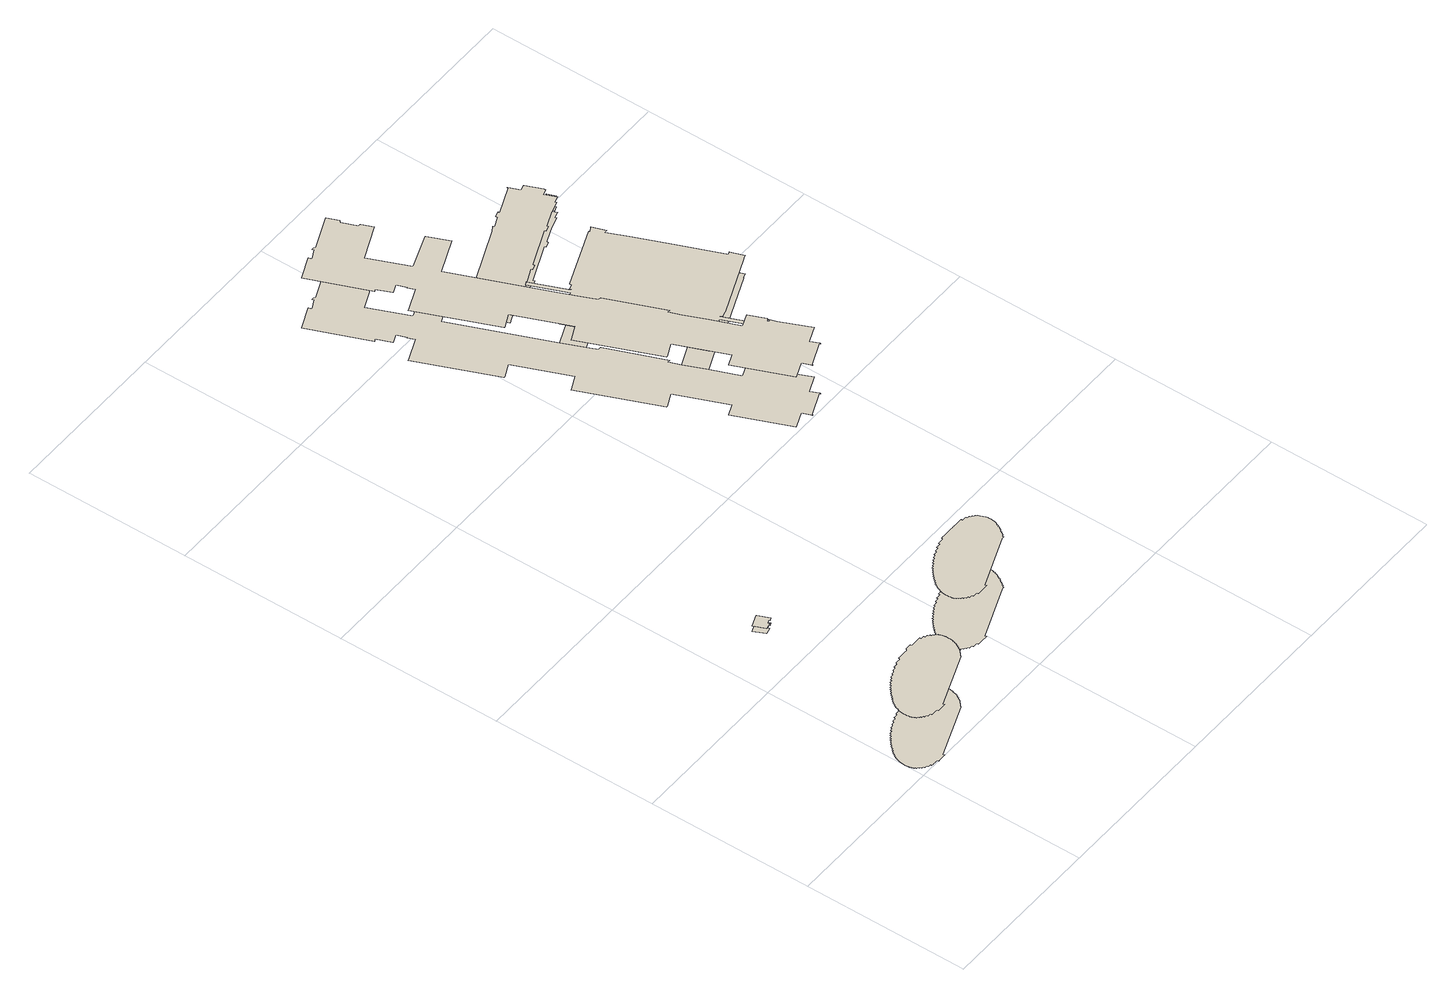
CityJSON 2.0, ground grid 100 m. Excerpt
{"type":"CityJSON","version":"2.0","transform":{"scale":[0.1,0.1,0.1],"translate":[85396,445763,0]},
"CityObjects":{
"building1":{"type":"Building","attributes":{"yearOfConstruction":"1997-01-01Z","measuredHeight":37.17,"storeysAboveGround":12},"geometry":[{"type":"MultiSurface","lod":"1.2","boundaries":[[[0,1,2,3,4,5,6,7,8,9,10,11,12,13,14,15,16,17,18,19,20,21,22,23,24,25,26,27,28,29,30,31,32,33,34,35,36,37,38,39,40,41,42,43,44,45,46,47,48,49,50,51,52,53,54,55,56,57,58,59,60,61,62,63,64,65,66,67,68,69,70,71,72,73,74,75,76,77,78,79,80,81,82,83,84,85,86,87,88,89,90,91,92,93,94,95,96,97,98,99,100,101,102,103,104,105,106,107,108,109,110,111,112,113,114,115,116,117,118,119,120,121,122,123,124,125,126,127,128,129,130,131,132,133,134,135,136,137,138,139,140,141,142,143,144,145,146,147,148,149,150,151,152,153,154,155,156,157,158,159,160,161,162,163,164,165,166,167,168,169,170,171,172,173,174,175,176,177,178,179,180,181,182,183,184,185,186,187,188,189,190,191,192,193,194,195,196,197,198,199,200,201,202,203,204,205,206,207,208,209,210,211,212,213,214,215,216,217,218,219,220,221,222,223,224,225,226,227,228,229,230,231,232,233,234,235,236,237,238,239,240,241,242,243,244,245,246,247,248,249,250,251,252,253,254,255,256,257,258,259,260,261,262,263,264,265,266,267,268,269,270,271,272,273,274,275,276,277,278,279,280,281,282,283,284,285,286,287,288,289,290,291,292,293,294,295,296,297,298,299,300,301,302,303,304,305,306,307,308,309,310,311,312,313,314,315,316,317,318,319,320,321,322,323,324,325,326,327,328,329,330,331,332,333,334,335,336,337,338,339,340,341,342,343,344,345,346,347,348,349,350,351,352,353,354,355,356,357,358,359,360,361,362,363,364,365,366,367,368,369,370,371,372,373,374,375,376,377,378,379,380,381,382,383,384,385,386,387,388,389,390,391,392,393,394,395,396,397,398,399,400,401,402,403,404,405,406,407,408,409,410,411,412,413,414,415,416,417,418,419,420,421,422,423,424,425,426,427,428,429,430,431,432,433,434,435,436,437,438,439,440]],[[441,442,443,444,445,446,447,448,449,450,451,452,453,454,455,456,457,458,459,460,461,462,463,464,465,466,467,468,469,470,471,472,473,474,475,476,477,478,479,480,481,482,483,484,485,486,487,488,489,490,491,492,493,494,495,496,497,498,499,500,501,502,503,504,505,506,507,508,509,510,511,512,513,514,515,516,517,518,519,520,521,522,523,524,525,526,527,528,529,530,531,532,533,534,535,536,537,538,539,540,541,542,543,544,545,546,547,548,549,550,551,552,553,554,555,556,557,558,559,560,561,562,563,564,565,566,567,568,569,570,571,572,573,574,575,576,577,578,579,580,581,582,583,584,585,586,587,588,589,590,591,592,593,594,595,596,597,598,599,600,601,602,603,604,605,606,607,608,609,610,611,612,613,614,615,616,617,618,619,620,621,622,623,624,625,626,627,628,629,630,631,632,633,634,635,636,637,638,639,640,641,642,643,644,645,646,647,648,649,650,651,652,653,654,655,656,657,658,659,660,661,662,663,664,665,666,667,668,669,670,671,672,673,674,675,676,677,678,679,680,681,682,683,684,685,686,687,688,689,690,691,692,693,694,695,696,697,698,699,700,701,702,703,704,705,706,707,708,709,710,711,712,713,714,715,716,717,718,719,720,721,722,723,724,725,726,727,728,729,730,731,732,733,734,735,736,737,738,739,740,741,742,743,744,745,746,747,748,749,750,751,752,753,754,755,756,757,758,759,760,761,762,763,764,765,766,767,768,769,770,771,772,773,774,775,776,777,778,779,780,781,782,783,784,785,786,787,788,789,790,791,792,793,794,795,796,797,798,799,800,801,802,803,804,805,806,807,808,809,810,811,812,813,814,815,816,817,818,819,820,821,822,823,824,825,826,827,828,829,830,831,832,833,834,835,836,837,838,839,840,841,842,843,844,845,846,847,848,849,850,851,852,853,854,855,856,857,858,859,860,861,862,863,864,865,866,867,868,869,870,871,872,873,874,875,876,877,878,879,880,881]]]}]},
"building2":{"type":"Building","attributes":{"yearOfConstruction":"1991-01-01Z","measuredHeight":3.72,"storeysAboveGround":1},"geometry":[{"type":"MultiSurface","lod":"1.2","boundaries":[[[882,883,884,885,886,887,888,889]],[[890,891,892,893,894,895,896,897]]]}]},
"building3":{"type":"Building","attributes":{"yearOfConstruction":"1997-01-01Z","measuredHeight":37.16,"storeysAboveGround":12},"geometry":[{"type":"MultiSurface","lod":"1.2","boundaries":[[[898,899,900,901,902,903,904,905,906,907,908,909,910,911,912,913,914,915,916,917,918,919,920,921,922,923,924,925,926,927,928,929,930,931,932,933,934,935,936,937,938,939,940,941,942,943,944,945,946,947,948,949,950,951,952,953,954,955,956,957,958,959,960,961,962,963,964,965,966,967,968,969,970,971,972,973,974,975,976,977,978,979,980,981,982,983,984,985,986,987,988,989,990,991,992,993,994,995,996,997,998,999,1000,1001,1002,1003,1004,1005,1006,1007,1008,1009,1010,1011,1012,1013,1014,1015,1016,1017,1018,1019,1020,1021,1022,1023,1024,1025,1026,1027,1028,1029,1030,1031,1032,1033,1034,1035,1036,1037,1038,1039,1040,1041,1042,1043,1044,1045,1046,1047,1048,1049,1050,1051,1052,1053,1054,1055,1056,1057,1058,1059,1060,1061,1062,1063,1064,1065,1066,1067,1068,1069,1070,1071,1072,1073,1074,1075,1076,1077,1078,1079,1080,1081,1082,1083,1084,1085,1086,1087,1088,1089,1090,1091,1092,1093,1094,1095,1096,1097,1098,1099,1100,1101,1102,1103,1104,1105,1106,1107,1108,1109,1110,1111,1112,1113,1114,1115,1116,1117,1118,1119,1120,1121,1122,1123,1124,1125,1126,1127,1128,1129,1130,1131,1132,1133,1134,1135,1136,1137,1138,1139,1140,1141,1142,1143,1144,1145,1146,1147,1148,1149,1150,1151,1152,1153,1154,1155,1156,1157,1158,1159,1160,1161,1162,1163,1164,1165,1166,1167,1168,1169,1170,1171,1172,1173,1174,1175,1176,1177,1178,1179,1180,1181,1182,1183,1184,1185,1186,1187,1188,1189,1190,1191,1192,1193,1194,1195,1196,1197,1198,1199,1200,1201,1202,1203,1204,1205,1206,1207,1208,1209,1210,1211,1212,1213,1214,1215,1216,1217,1218,1219,1220,1221,1222,1223,1224,1225,1226,1227,1228,1229,1230,1231,1232,1233,1234,1235,1236,1237,1238,1239,1240,1241,1242,1243,1244,1245,1246,1247,1248,1249,1250,1251,1252,1253,1254,1255,1256,1257,1258,1259,1260,1261,1262,1263,1264,1265,1266,1267,1268,1269,1270,1271,1272,1273,1274,1275,1276,1277,1278,1279,1280,1281,1282,1283,1284,1285,1286,1287,1288,1289,1290,1291,1292,1293,1294,1295,1296,1297,1298,1299,1300,1301,1302,1303,1304,1305,1306,1307,1308,1309,1310,1311,1312,1313,1314,1315,1316,1317,1318,1319,1320,1321,1322,1323,1324,1325,1326,1327,1328,1329,1330,1331,1332,1333,1334,1335,1336,1337,1338,1339,1340,1341,1342]],[[1343,1344,1345,1346,1347,1348,1349,1350,1351,1352,1353,1354,1355,1356,1357,1358,1359,1360,1361,1362,1363,1364,1365,1366,1367,1368,1369,1370,1371,1372,1373,1374,1375,1376,1377,1378,1379,1380,1381,1382,1383,1384,1385,1386,1387,1388,1389,1390,1391,1392,1393,1394,1395,1396,1397,1398,1399,1400,1401,1402,1403,1404,1405,1406,1407,1408,1409,1410,1411,1412,1413,1414,1415,1416,1417,1418,1419,1420,1421,1422,1423,1424,1425,1426,1427,1428,1429,1430,1431,1432,1433,1434,1435,1436,1437,1438,1439,1440,1441,1442,1443,1444,1445,1446,1447,1448,1449,1450,1451,1452,1453,1454,1455,1456,1457,1458,1459,1460,1461,1462,1463,1464,1465,1466,1467,1468,1469,1470,1471,1472,1473,1474,1475,1476,1477,1478,1479,1480,1481,1482,1483,1484,1485,1486,1487,1488,1489,1490,1491,1492,1493,1494,1495,1496,1497,1498,1499,1500,1501,1502,1503,1504,1505,1506,1507,1508,1509,1510,1511,1512,1513,1514,1515,1516,1517,1518,1519,1520,1521,1522,1523,1524,1525,1526,1527,1528,1529,1530,1531,1532,1533,1534,1535,1536,1537,1538,1539,1540,1541,1542,1543,1544,1545,1546,1547,1548,1549,1550,1551,1552,1553,1554,1555,1556,1557,1558,1559,1560,1561,1562,1563,1564,1565,1566,1567,1568,1569,1570,1571,1572,1573,1574,1575,1576,1577,1578,1579,1580,1581,1582,1583,1584,1585,1586,1587,1588,1589,1590,1591,1592,1593,1594,1595,1596,1597,1598,1599,1600,1601,1602,1603,1604,1605,1606,1607,1608,1609,1610,1611,1612,1613,1614,1615,1616,1617,1618,1619,1620,1621,1622,1623,1624,1625,1626,1627,1628,1629,1630,1631,1632,1633,1634,1635,1636,1637,1638,1639,1640,1641,1642,1643,1644,1645,1646,1647,1648,1649,1650,1651,1652,1653,1654,1655,1656,1657,1658,1659,1660,1661,1662,1663,1664,1665,1666,1667,1668,1669,1670,1671,1672,1673,1674,1675,1676,1677,1678,1679,1680,1681,1682,1683,1684,1685,1686,1687,1688,1689,1690,1691,1692,1693,1694,1695,1696,1697,1698,1699,1700,1701,1702,1703,1704,1705,1706,1707,1708,1709,1710,1711,1712,1713,1714,1715,1716,1717,1718,1719,1720,1721,1722,1723,1724,1725,1726,1727,1728,1729,1730,1731,1732,1733,1734,1735,1736,1737,1738,1739,1740,1741,1742,1743,1744,1745,1746,1747,1748,1749,1750,1751,1752,1753,1754,1755,1756,1757,1758,1759,1760,1761,1762,1763,1764,1765,1766,1767,1768,1769,1770,1771,1772,1773,1774,1775,1776,1777,1778,1779,1780,1781,1782,1783,1784,1785,1786,1787]]]}]},
"building4":{"type":"Building","attributes":{"yearOfConstruction":"1975-01-01Z","measuredHeight":36.65,"storeysAboveGround":12},"geometry":[{"type":"MultiSurface","lod":"1.2","boundaries":[[[1788,1789,1790,1791,1792,1793,1794,1795,1796,1797,1798,1799,1800,1801,1802,1803,1804,1805,1806,1807,1808,1809,1810,1811,1812,1813,1814,1815,1816,1817,1818,1819,1820,1821,1822,1823,1824,1825,1826,1827,1828,1829,1830,1831,1832,1833,1834,1835,1836,1837,1838,1839,1840,1841,1842,1843,1844,1845,1846,1847,1848,1849,1850,1851,1852,1853,1854,1855,1856,1857,1858]],[[1859,1860,1861,1862,1863,1864,1865,1866,1867,1868,1869,1870,1871,1872,1873,1874,1875,1876,1877,1878,1879,1880,1881,1882,1883,1884,1885,1886,1887,1888,1889,1890,1891,1892,1893,1894,1895,1896,1897,1898,1899,1900,1901,1902,1903,1904,1905,1906,1907,1908,1909,1910,1911,1912,1913,1914,1915,1916,1917,1918,1919,1920,1921,1922,1923,1924,1925,1926,1927,1928,1929]]]}]},
"building5":{"type":"Building","attributes":{"yearOfConstruction":"1964-01-01Z","measuredHeight":13.67,"storeysAboveGround":4},"geometry":[{"type":"MultiSurface","lod":"1.2","boundaries":[[[1930,1931,1932,1821,1820,1933,1934,1935,1936,1937,1938,1939,1940,1941,1942,1943,1944,1945,1946,1947,1948,1949,1950,1951,1952,1953,1954,1955,1956,1957,1958,1959,1960,1961,1962,1827,1826,1963,1964,1965]],[[1966,1967,1968,1969,1970,1971,1972,1973,1974,1975,1976,1977,1978,1979,1980,1981,1982,1983,1984,1985,1986,1987,1988,1989,1990,1991,1992,1993,1994,1995,1996,1997,1998,1999,2000,2001,2002,2003,2004,2005]]]}]},
"building6":{"type":"Building","attributes":{"yearOfConstruction":"1963-01-01Z","measuredHeight":11.48,"storeysAboveGround":3},"geometry":[{"type":"MultiSurface","lod":"1.2","boundaries":[[[2006,2007,2008,2009,2010,2009,2011,2012,2013,2014,2015,2016,2017,2018,2019,2020,2021,2022,2023,2024,2025,2026,2027,2028,2029,2030,2031,2032,2033,2034,2035,2036,2037,2038,2039,2040,2041,2042,2043,2044,2045,2046]],[[2047,2048,2049,2050,2051,2050,2052,2053,2054,2055,2056,2057,2058,2059,2060,2061,2062,2063,2064,2065,2066,2067,2068,2069,2070,2071,2072,2073,2074,2075,2076,2077,2078,2079,2080,2081,2082,2083,2084,2085,2086,2087]]]}]},
"building7":{"type":"Building","attributes":{"yearOfConstruction":"1992-01-01Z","measuredHeight":8.04,"storeysAboveGround":2},"geometry":[{"type":"MultiSurface","lod":"1.2","boundaries":[[[2088,2089,2090,2091]],[[2092,2093,2094,2095]]]}]}
},
"vertices":[
[540,170,0],[541,170,0],[542,170,0],[544,170,0],[545,180,0],[546,180,0],[547,180,0],[548,180,0],[549,180,0],[550,180,0],[551,180,0],[552,190,0],[553,190,0],[554,190,0],[555,190,0],[556,190,0],[557,190,0],[558,190,0],[559,200,0],[560,200,0],[561,200,0],[562,200,0],[563,200,0],[564,210,0],[565,210,0],[566,210,0],[567,210,0],[568,210,0],[569,220,0],[570,220,0],[571,220,0],[572,220,0],[572,230,0],[573,230,0],[574,230,0],[575,230,0],[575,240,0],[576,240,0],[577,240,0],[578,250,0],[579,250,0],[579,260,0],[580,260,0],[580,270,0],[580,280,0],[580,290,0],[579,290,0],[578,300,0],[577,300,0],[577,310,0],[576,310,0],[575,310,0],[574,320,0],[573,320,0],[572,320,0],[571,320,0],[570,320,0],[569,320,0],[568,330,0],[567,330,0],[566,330,0],[565,330,0],[564,330,0],[563,330,0],[562,340,0],[560,340,0],[559,340,0],[558,340,0],[557,340,0],[556,340,0],[555,340,0],[553,340,0],[552,350,0],[551,350,0],[550,350,0],[549,350,0],[547,350,0],[546,350,0],[545,350,0],[543,350,0],[542,360,0],[541,360,0],[539,360,0],[538,360,0],[536,360,0],[535,360,0],[534,360,0],[532,360,0],[531,370,0],[529,370,0],[528,370,0],[526,370,0],[525,370,0],[523,370,0],[522,370,0],[520,370,0],[519,370,0],[517,370,0],[515,370,0],[514,380,0],[512,380,0],[510,380,0],[509,380,0],[507,380,0],[505,380,0],[504,380,0],[502,380,0],[500,380,0],[499,380,0],[497,380,0],[495,380,0],[493,380,0],[492,390,0],[490,390,0],[488,390,0],[486,390,0],[485,390,0],[483,390,0],[481,390,0],[480,390,0],[478,390,0],[477,390,0],[475,390,0],[473,390,0],[471,390,0],[469,390,0],[467,390,0],[465,390,0],[464,390,0],[462,390,0],[460,390,0],[458,390,0],[456,390,0],[454,390,0],[452,390,0],[451,390,0],[449,390,0],[448,390,0],[447,390,0],[446,390,0],[445,390,0],[442,390,0],[439,390,0],[436,390,0],[433,390,0],[430,390,0],[427,390,0],[424,400,0],[421,400,0],[418,400,0],[415,400,0],[414,400,0],[413,400,0],[410,400,0],[407,400,0],[404,400,0],[401,400,0],[398,400,0],[395,400,0],[392,400,0],[389,400,0],[386,400,0],[383,390,0],[380,390,0],[377,390,0],[374,390,0],[371,390,0],[368,390,0],[365,390,0],[362,390,0],[359,390,0],[356,390,0],[354,390,0],[351,390,0],[348,390,0],[345,390,0],[342,390,0],[339,390,0],[336,390,0],[333,390,0],[330,390,0],[327,390,0],[324,390,0],[321,390,0],[318,390,0],[315,390,0],[312,390,0],[309,380,0],[306,380,0],[303,380,0],[300,380,0],[297,380,0],[295,380,0],[292,380,0],[289,380,0],[286,380,0],[283,380,0],[280,380,0],[277,380,0],[274,380,0],[271,370,0],[269,370,0],[266,370,0],[263,370,0],[260,370,0],[257,370,0],[254,370,0],[252,370,0],[249,370,0],[246,370,0],[243,360,0],[240,360,0],[238,360,0],[235,360,0],[232,360,0],[229,360,0],[227,360,0],[224,360,0],[221,360,0],[218,350,0],[215,350,0],[213,350,0],[210,350,0],[207,350,0],[204,350,0],[201,350,0],[199,350,0],[196,340,0],[193,340,0],[191,340,0],[188,340,0],[185,340,0],[182,340,0],[180,340,0],[177,340,0],[174,330,0],[172,330,0],[169,330,0],[166,330,0],[164,330,0],[161,330,0],[159,320,0],[156,320,0],[153,320,0],[151,320,0],[148,320,0],[146,320,0],[143,320,0],[141,310,0],[138,310,0],[136,310,0],[133,310,0],[131,310,0],[128,300,0],[126,300,0],[123,300,0],[121,300,0],[118,300,0],[116,300,0],[114,290,0],[111,290,0],[109,290,0],[106,290,0],[104,290,0],[102,280,0],[99,280,0],[97,280,0],[95,280,0],[93,280,0],[90,270,0],[88,270,0],[86,270,0],[84,270,0],[81,270,0],[79,260,0],[77,260,0],[75,260,0],[73,260,0],[71,260,0],[69,250,0],[66,250,0],[64,250,0],[62,250,0],[60,240,0],[58,240,0],[56,240,0],[54,240,0],[52,240,0],[50,230,0],[48,230,0],[46,230,0],[45,230,0],[44,230,0],[43,230,0],[41,220,0],[40,220,0],[39,220,0],[38,220,0],[37,220,0],[36,220,0],[35,220,0],[34,210,0],[33,210,0],[32,210,0],[31,210,0],[30,210,0],[29,210,0],[28,210,0],[27,200,0],[26,200,0],[25,200,0],[24,200,0],[23,200,0],[22,200,0],[21,190,0],[20,190,0],[19,190,0],[18,190,0],[17,190,0],[16,180,0],[15,180,0],[14,180,0],[13,180,0],[12,170,0],[11,170,0],[10,170,0],[9,160,0],[8,160,0],[7,160,0],[7,150,0],[6,150,0],[5,150,0],[5,140,0],[4,140,0],[4,130,0],[4,120,0],[4,110,0],[5,110,0],[5,100,0],[6,100,0],[7,100,0],[7,90,0],[8,90,0],[9,90,0],[9,80,0],[10,80,0],[11,80,0],[12,80,0],[13,80,0],[14,70,0],[15,70,0],[16,70,0],[17,70,0],[18,70,0],[19,70,0],[20,70,0],[21,60,0],[22,60,0],[24,60,0],[25,60,0],[26,60,0],[27,60,0],[28,60,0],[29,60,0],[30,50,0],[31,50,0],[32,50,0],[33,50,0],[35,50,0],[36,50,0],[37,50,0],[38,50,0],[40,40,0],[41,40,0],[42,40,0],[44,40,0],[45,40,0],[46,40,0],[48,40,0],[49,40,0],[50,40,0],[52,30,0],[53,30,0],[54,30,0],[56,30,0],[57,30,0],[59,30,0],[60,30,0],[62,30,0],[63,30,0],[65,30,0],[66,20,0],[68,20,0],[69,20,0],[71,20,0],[72,20,0],[74,20,0],[75,20,0],[77,20,0],[78,20,0],[80,20,0],[82,20,0],[83,20,0],[85,20,0],[86,10,0],[88,10,0],[90,10,0],[91,10,0],[93,10,0],[95,10,0],[96,10,0],[98,10,0],[100,10,0],[101,10,0],[103,10,0],[105,10,0],[106,10,0],[108,10,0],[110,10,0],[111,10,0],[113,10,0],[115,10,0],[116,10,0],[118,10,0],[120,10,0],[122,10,0],[123,10,0],[125,10,0],[127,10,0],[128,10,0],[130,0,0],[132,0,0],[134,0,0],[135,0,0],[137,0,0],[139,0,0],[184,0,0],[181,10,0],[507,140,0],[510,140,0],[539,170,0],[540,170,372],[541,170,372],[542,170,372],[544,170,372],[545,180,372],[546,180,372],[547,180,372],[548,180,372],[549,180,372],[550,180,372],[551,180,372],[552,190,372],[553,190,372],[554,190,372],[555,190,372],[556,190,372],[557,190,372],[558,190,372],[559,200,372],[560,200,372],[561,200,372],[562,200,372],[563,200,372],[564,210,372],[565,210,372],[566,210,372],[567,210,372],[568,210,372],[569,220,372],[570,220,372],[571,220,372],[572,220,372],[572,230,372],[573,230,372],[574,230,372],[575,230,372],[575,240,372],[576,240,372],[577,240,372],[578,250,372],[579,250,372],[579,260,372],[580,260,372],[580,270,372],[580,280,372],[580,290,372],[579,290,372],[578,300,372],[577,300,372],[577,310,372],[576,310,372],[575,310,372],[574,320,372],[573,320,372],[572,320,372],[571,320,372],[570,320,372],[569,320,372],[568,330,372],[567,330,372],[566,330,372],[565,330,372],[564,330,372],[563,330,372],[562,340,372],[560,340,372],[559,340,372],[558,340,372],[557,340,372],[556,340,372],[555,340,372],[553,340,372],[552,350,372],[551,350,372],[550,350,372],[549,350,372],[547,350,372],[546,350,372],[545,350,372],[543,350,372],[542,360,372],[541,360,372],[539,360,372],[538,360,372],[536,360,372],[535,360,372],[534,360,372],[532,360,372],[531,370,372],[529,370,372],[528,370,372],[526,370,372],[525,370,372],[523,370,372],[522,370,372],[520,370,372],[519,370,372],[517,370,372],[515,370,372],[514,380,372],[512,380,372],[510,380,372],[509,380,372],[507,380,372],[505,380,372],[504,380,372],[502,380,372],[500,380,372],[499,380,372],[497,380,372],[495,380,372],[493,380,372],[492,390,372],[490,390,372],[488,390,372],[486,390,372],[485,390,372],[483,390,372],[481,390,372],[480,390,372],[478,390,372],[477,390,372],[475,390,372],[473,390,372],[471,390,372],[469,390,372],[467,390,372],[465,390,372],[464,390,372],[462,390,372],[460,390,372],[458,390,372],[456,390,372],[454,390,372],[452,390,372],[451,390,372],[449,390,372],[448,390,372],[447,390,372],[446,390,372],[445,390,372],[442,390,372],[439,390,372],[436,390,372],[433,390,372],[430,390,372],[427,390,372],[424,400,372],[421,400,372],[418,400,372],[415,400,372],[414,400,372],[413,400,372],[410,400,372],[407,400,372],[404,400,372],[401,400,372],[398,400,372],[395,400,372],[392,400,372],[389,400,372],[386,400,372],[383,390,372],[380,390,372],[377,390,372],[374,390,372],[371,390,372],[368,390,372],[365,390,372],[362,390,372],[359,390,372],[356,390,372],[354,390,372],[351,390,372],[348,390,372],[345,390,372],[342,390,372],[339,390,372],[336,390,372],[333,390,372],[330,390,372],[327,390,372],[324,390,372],[321,390,372],[318,390,372],[315,390,372],[312,390,372],[309,380,372],[306,380,372],[303,380,372],[300,380,372],[297,380,372],[295,380,372],[292,380,372],[289,380,372],[286,380,372],[283,380,372],[280,380,372],[277,380,372],[274,380,372],[271,370,372],[269,370,372],[266,370,372],[263,370,372],[260,370,372],[257,370,372],[254,370,372],[252,370,372],[249,370,372],[246,370,372],[243,360,372],[240,360,372],[238,360,372],[235,360,372],[232,360,372],[229,360,372],[227,360,372],[224,360,372],[221,360,372],[218,350,372],[215,350,372],[213,350,372],[210,350,372],[207,350,372],[204,350,372],[201,350,372],[199,350,372],[196,340,372],[193,340,372],[191,340,372],[188,340,372],[185,340,372],[182,340,372],[180,340,372],[177,340,372],[174,330,372],[172,330,372],[169,330,372],[166,330,372],[164,330,372],[161,330,372],[159,320,372],[156,320,372],[153,320,372],[151,320,372],[148,320,372],[146,320,372],[143,320,372],[141,310,372],[138,310,372],[136,310,372],[133,310,372],[131,310,372],[128,300,372],[126,300,372],[123,300,372],[121,300,372],[118,300,372],[116,300,372],[114,290,372],[111,290,372],[109,290,372],[106,290,372],[104,290,372],[102,280,372],[99,280,372],[97,280,372],[95,280,372],[93,280,372],[90,270,372],[88,270,372],[86,270,372],[84,270,372],[81,270,372],[79,260,372],[77,260,372],[75,260,372],[73,260,372],[71,260,372],[69,250,372],[66,250,372],[64,250,372],[62,250,372],[60,240,372],[58,240,372],[56,240,372],[54,240,372],[52,240,372],[50,230,372],[48,230,372],[46,230,372],[45,230,372],[44,230,372],[43,230,372],[41,220,372],[40,220,372],[39,220,372],[38,220,372],[37,220,372],[36,220,372],[35,220,372],[34,210,372],[33,210,372],[32,210,372],[31,210,372],[30,210,372],[29,210,372],[28,210,372],[27,200,372],[26,200,372],[25,200,372],[24,200,372],[23,200,372],[22,200,372],[21,190,372],[20,190,372],[19,190,372],[18,190,372],[17,190,372],[16,180,372],[15,180,372],[14,180,372],[13,180,372],[12,170,372],[11,170,372],[10,170,372],[9,160,372],[8,160,372],[7,160,372],[7,150,372],[6,150,372],[5,150,372],[5,140,372],[4,140,372],[4,130,372],[4,120,372],[4,110,372],[5,110,372],[5,100,372],[6,100,372],[7,100,372],[7,90,372],[8,90,372],[9,90,372],[9,80,372],[10,80,372],[11,80,372],[12,80,372],[13,80,372],[14,70,372],[15,70,372],[16,70,372],[17,70,372],[18,70,372],[19,70,372],[20,70,372],[21,60,372],[22,60,372],[24,60,372],[25,60,372],[26,60,372],[27,60,372],[28,60,372],[29,60,372],[30,50,372],[31,50,372],[32,50,372],[33,50,372],[35,50,372],[36,50,372],[37,50,372],[38,50,372],[40,40,372],[41,40,372],[42,40,372],[44,40,372],[45,40,372],[46,40,372],[48,40,372],[49,40,372],[50,40,372],[52,30,372],[53,30,372],[54,30,372],[56,30,372],[57,30,372],[59,30,372],[60,30,372],[62,30,372],[63,30,372],[65,30,372],[66,20,372],[68,20,372],[69,20,372],[71,20,372],[72,20,372],[74,20,372],[75,20,372],[77,20,372],[78,20,372],[80,20,372],[82,20,372],[83,20,372],[85,20,372],[86,10,372],[88,10,372],[90,10,372],[91,10,372],[93,10,372],[95,10,372],[96,10,372],[98,10,372],[100,10,372],[101,10,372],[103,10,372],[105,10,372],[106,10,372],[108,10,372],[110,10,372],[111,10,372],[113,10,372],[115,10,372],[116,10,372],[118,10,372],[120,10,372],[122,10,372],[123,10,372],[125,10,372],[127,10,372],[128,10,372],[130,0,372],[132,0,372],[134,0,372],[135,0,372],[137,0,372],[139,0,372],[184,0,372],[181,10,372],[507,140,372],[510,140,372],[539,170,372],
[384,1360,0],[310,1330,0],[341,1260,0],[379,1270,0],[376,1280,0],[396,1290,0],[399,1280,0],[415,1290,0],[384,1360,37],[310,1330,37],[341,1260,37],[379,1270,37],[376,1280,37],[396,1290,37],[399,1280,37],[415,1290,37],
[1399,630,0],[1398,630,0],[1398,640,0],[1397,640,0],[1396,640,0],[1385,670,0],[1384,670,0],[1383,670,0],[1382,670,0],[1381,680,0],[1380,680,0],[1379,680,0],[1378,680,0],[1377,680,0],[1376,680,0],[1375,680,0],[1374,690,0],[1373,690,0],[1372,690,0],[1370,690,0],[1369,690,0],[1368,690,0],[1367,690,0],[1366,690,0],[1364,690,0],[1363,700,0],[1362,700,0],[1361,700,0],[1359,700,0],[1358,700,0],[1357,700,0],[1356,700,0],[1354,700,0],[1353,700,0],[1352,700,0],[1350,710,0],[1349,710,0],[1347,710,0],[1346,710,0],[1344,710,0],[1343,710,0],[1342,710,0],[1341,710,0],[1340,710,0],[1338,710,0],[1337,710,0],[1336,710,0],[1334,720,0],[1333,720,0],[1331,720,0],[1330,720,0],[1328,720,0],[1327,720,0],[1325,720,0],[1324,720,0],[1322,720,0],[1321,720,0],[1319,720,0],[1318,720,0],[1316,720,0],[1314,720,0],[1313,720,0],[1311,720,0],[1310,720,0],[1308,720,0],[1307,720,0],[1306,730,0],[1305,730,0],[1304,730,0],[1302,730,0],[1301,730,0],[1299,730,0],[1297,730,0],[1296,730,0],[1294,730,0],[1292,730,0],[1290,730,0],[1288,730,0],[1286,730,0],[1285,730,0],[1283,730,0],[1281,730,0],[1279,730,0],[1277,730,0],[1275,730,0],[1274,730,0],[1272,730,0],[1270,730,0],[1268,730,0],[1266,730,0],[1264,730,0],[1261,730,0],[1258,730,0],[1254,730,0],[1251,730,0],[1248,730,0],[1244,730,0],[1241,730,0],[1238,730,0],[1234,730,0],[1231,730,0],[1228,730,0],[1227,730,0],[1224,730,0],[1221,730,0],[1218,730,0],[1216,730,0],[1213,730,0],[1210,730,0],[1207,730,0],[1204,730,0],[1201,730,0],[1198,730,0],[1195,730,0],[1192,730,0],[1189,730,0],[1186,730,0],[1183,730,0],[1180,730,0],[1177,730,0],[1174,730,0],[1171,730,0],[1168,730,0],[1165,730,0],[1162,730,0],[1159,730,0],[1156,730,0],[1153,730,0],[1151,730,0],[1148,730,0],[1145,730,0],[1142,730,0],[1139,730,0],[1136,720,0],[1133,720,0],[1130,720,0],[1127,720,0],[1124,720,0],[1121,720,0],[1119,720,0],[1116,720,0],[1113,720,0],[1110,720,0],[1107,720,0],[1104,720,0],[1101,720,0],[1098,720,0],[1096,710,0],[1093,710,0],[1090,710,0],[1087,710,0],[1084,710,0],[1082,710,0],[1079,710,0],[1076,710,0],[1073,710,0],[1070,710,0],[1068,700,0],[1065,700,0],[1062,700,0],[1059,700,0],[1057,700,0],[1054,700,0],[1051,700,0],[1048,700,0],[1046,700,0],[1043,690,0],[1040,690,0],[1037,690,0],[1034,690,0],[1032,690,0],[1029,690,0],[1026,690,0],[1023,690,0],[1020,690,0],[1018,680,0],[1015,680,0],[1012,680,0],[1009,680,0],[1007,680,0],[1004,680,0],[1001,680,0],[999,670,0],[996,670,0],[993,670,0],[991,670,0],[988,670,0],[985,670,0],[983,670,0],[980,660,0],[978,660,0],[975,660,0],[972,660,0],[970,660,0],[967,660,0],[965,650,0],[962,650,0],[960,650,0],[957,650,0],[955,650,0],[952,650,0],[950,640,0],[947,640,0],[945,640,0],[942,640,0],[940,640,0],[937,640,0],[935,630,0],[933,630,0],[930,630,0],[928,630,0],[925,630,0],[923,620,0],[921,620,0],[918,620,0],[916,620,0],[914,620,0],[912,610,0],[909,610,0],[907,610,0],[905,610,0],[903,610,0],[900,600,0],[898,600,0],[896,600,0],[894,600,0],[892,600,0],[890,590,0],[888,590,0],[885,590,0],[883,590,0],[881,590,0],[879,580,0],[877,580,0],[875,580,0],[873,580,0],[871,570,0],[869,570,0],[867,570,0],[865,570,0],[864,570,0],[863,560,0],[862,560,0],[860,560,0],[859,560,0],[858,560,0],[857,560,0],[856,560,0],[855,560,0],[854,550,0],[853,550,0],[852,550,0],[851,550,0],[850,550,0],[849,550,0],[848,550,0],[847,540,0],[846,540,0],[845,540,0],[844,540,0],[843,540,0],[842,540,0],[841,530,0],[840,530,0],[839,530,0],[838,530,0],[837,530,0],[836,520,0],[835,520,0],[834,520,0],[833,520,0],[832,510,0],[831,510,0],[830,510,0],[829,510,0],[829,500,0],[828,500,0],[827,500,0],[826,500,0],[826,490,0],[825,490,0],[824,480,0],[823,480,0],[823,470,0],[823,460,0],[823,450,0],[824,450,0],[824,440,0],[825,440,0],[825,430,0],[826,430,0],[827,430,0],[828,420,0],[829,420,0],[830,420,0],[831,420,0],[832,420,0],[833,410,0],[834,410,0],[835,410,0],[836,410,0],[837,410,0],[838,410,0],[840,400,0],[841,400,0],[842,400,0],[843,400,0],[844,400,0],[845,400,0],[846,400,0],[847,390,0],[849,390,0],[850,390,0],[851,390,0],[852,390,0],[853,390,0],[855,390,0],[856,390,0],[857,380,0],[858,380,0],[860,380,0],[861,380,0],[862,380,0],[864,380,0],[865,380,0],[866,380,0],[868,370,0],[869,370,0],[870,370,0],[872,370,0],[873,370,0],[875,370,0],[876,370,0],[878,370,0],[879,370,0],[880,370,0],[882,360,0],[883,360,0],[885,360,0],[886,360,0],[888,360,0],[890,360,0],[891,360,0],[893,360,0],[894,360,0],[896,360,0],[897,360,0],[899,360,0],[901,350,0],[902,350,0],[904,350,0],[905,350,0],[907,350,0],[909,350,0],[910,350,0],[912,350,0],[914,350,0],[915,350,0],[917,350,0],[919,350,0],[920,350,0],[922,350,0],[924,350,0],[925,350,0],[927,350,0],[929,350,0],[930,340,0],[932,340,0],[934,340,0],[936,340,0],[937,340,0],[939,340,0],[941,340,0],[942,340,0],[944,340,0],[946,340,0],[948,340,0],[949,340,0],[951,340,0],[953,340,0],[955,340,0],[956,340,0],[958,340,0],[1001,340,0],[998,350,0],[1325,480,0],[1328,480,0],[1329,480,0],[1331,480,0],[1333,480,0],[1335,480,0],[1336,480,0],[1338,490,0],[1340,490,0],[1341,490,0],[1343,490,0],[1345,490,0],[1346,500,0],[1348,500,0],[1349,500,0],[1351,500,0],[1353,500,0],[1354,510,0],[1356,510,0],[1357,510,0],[1359,510,0],[1360,510,0],[1362,520,0],[1363,520,0],[1364,520,0],[1366,520,0],[1367,520,0],[1369,530,0],[1370,530,0],[1371,530,0],[1373,530,0],[1374,530,0],[1375,540,0],[1376,540,0],[1378,540,0],[1379,540,0],[1380,550,0],[1381,550,0],[1382,550,0],[1383,550,0],[1384,550,0],[1385,550,0],[1386,560,0],[1387,560,0],[1388,560,0],[1389,560,0],[1390,570,0],[1391,570,0],[1392,570,0],[1393,570,0],[1394,580,0],[1395,580,0],[1396,580,0],[1396,590,0],[1397,590,0],[1398,590,0],[1398,600,0],[1399,600,0],[1399,610,0],[1399,620,0],[1399,630,372],[1398,630,372],[1398,640,372],[1397,640,372],[1396,640,372],[1385,670,372],[1384,670,372],[1383,670,372],[1382,670,372],[1381,680,372],[1380,680,372],[1379,680,372],[1378,680,372],[1377,680,372],[1376,680,372],[1375,680,372],[1374,690,372],[1373,690,372],[1372,690,372],[1370,690,372],[1369,690,372],[1368,690,372],[1367,690,372],[1366,690,372],[1364,690,372],[1363,700,372],[1362,700,372],[1361,700,372],[1359,700,372],[1358,700,372],[1357,700,372],[1356,700,372],[1354,700,372],[1353,700,372],[1352,700,372],[1350,710,372],[1349,710,372],[1347,710,372],[1346,710,372],[1344,710,372],[1343,710,372],[1342,710,372],[1341,710,372],[1340,710,372],[1338,710,372],[1337,710,372],[1336,710,372],[1334,720,372],[1333,720,372],[1331,720,372],[1330,720,372],[1328,720,372],[1327,720,372],[1325,720,372],[1324,720,372],[1322,720,372],[1321,720,372],[1319,720,372],[1318,720,372],[1316,720,372],[1314,720,372],[1313,720,372],[1311,720,372],[1310,720,372],[1308,720,372],[1307,720,372],[1306,730,372],[1305,730,372],[1304,730,372],[1302,730,372],[1301,730,372],[1299,730,372],[1297,730,372],[1296,730,372],[1294,730,372],[1292,730,372],[1290,730,372],[1288,730,372],[1286,730,372],[1285,730,372],[1283,730,372],[1281,730,372],[1279,730,372],[1277,730,372],[1275,730,372],[1274,730,372],[1272,730,372],[1270,730,372],[1268,730,372],[1266,730,372],[1264,730,372],[1261,730,372],[1258,730,372],[1254,730,372],[1251,730,372],[1248,730,372],[1244,730,372],[1241,730,372],[1238,730,372],[1234,730,372],[1231,730,372],[1228,730,372],[1227,730,372],[1224,730,372],[1221,730,372],[1218,730,372],[1216,730,372],[1213,730,372],[1210,730,372],[1207,730,372],[1204,730,372],[1201,730,372],[1198,730,372],[1195,730,372],[1192,730,372],[1189,730,372],[1186,730,372],[1183,730,372],[1180,730,372],[1177,730,372],[1174,730,372],[1171,730,372],[1168,730,372],[1165,730,372],[1162,730,372],[1159,730,372],[1156,730,372],[1153,730,372],[1151,730,372],[1148,730,372],[1145,730,372],[1142,730,372],[1139,730,372],[1136,720,372],[1133,720,372],[1130,720,372],[1127,720,372],[1124,720,372],[1121,720,372],[1119,720,372],[1116,720,372],[1113,720,372],[1110,720,372],[1107,720,372],[1104,720,372],[1101,720,372],[1098,720,372],[1096,710,372],[1093,710,372],[1090,710,372],[1087,710,372],[1084,710,372],[1082,710,372],[1079,710,372],[1076,710,372],[1073,710,372],[1070,710,372],[1068,700,372],[1065,700,372],[1062,700,372],[1059,700,372],[1057,700,372],[1054,700,372],[1051,700,372],[1048,700,372],[1046,700,372],[1043,690,372],[1040,690,372],[1037,690,372],[1034,690,372],[1032,690,372],[1029,690,372],[1026,690,372],[1023,690,372],[1020,690,372],[1018,680,372],[1015,680,372],[1012,680,372],[1009,680,372],[1007,680,372],[1004,680,372],[1001,680,372],[999,670,372],[996,670,372],[993,670,372],[991,670,372],[988,670,372],[985,670,372],[983,670,372],[980,660,372],[978,660,372],[975,660,372],[972,660,372],[970,660,372],[967,660,372],[965,650,372],[962,650,372],[960,650,372],[957,650,372],[955,650,372],[952,650,372],[950,640,372],[947,640,372],[945,640,372],[942,640,372],[940,640,372],[937,640,372],[935,630,372],[933,630,372],[930,630,372],[928,630,372],[925,630,372],[923,620,372],[921,620,372],[918,620,372],[916,620,372],[914,620,372],[912,610,372],[909,610,372],[907,610,372],[905,610,372],[903,610,372],[900,600,372],[898,600,372],[896,600,372],[894,600,372],[892,600,372],[890,590,372],[888,590,372],[885,590,372],[883,590,372],[881,590,372],[879,580,372],[877,580,372],[875,580,372],[873,580,372],[871,570,372],[869,570,372],[867,570,372],[865,570,372],[864,570,372],[863,560,372],[862,560,372],[860,560,372],[859,560,372],[858,560,372],[857,560,372],[856,560,372],[855,560,372],[854,550,372],[853,550,372],[852,550,372],[851,550,372],[850,550,372],[849,550,372],[848,550,372],[847,540,372],[846,540,372],[845,540,372],[844,540,372],[843,540,372],[842,540,372],[841,530,372],[840,530,372],[839,530,372],[838,530,372],[837,530,372],[836,520,372],[835,520,372],[834,520,372],[833,520,372],[832,510,372],[831,510,372],[830,510,372],[829,510,372],[829,500,372],[828,500,372],[827,500,372],[826,500,372],[826,490,372],[825,490,372],[824,480,372],[823,480,372],[823,470,372],[823,460,372],[823,450,372],[824,450,372],[824,440,372],[825,440,372],[825,430,372],[826,430,372],[827,430,372],[828,420,372],[829,420,372],[830,420,372],[831,420,372],[832,420,372],[833,410,372],[834,410,372],[835,410,372],[836,410,372],[837,410,372],[838,410,372],[840,400,372],[841,400,372],[842,400,372],[843,400,372],[844,400,372],[845,400,372],[846,400,372],[847,390,372],[849,390,372],[850,390,372],[851,390,372],[852,390,372],[853,390,372],[855,390,372],[856,390,372],[857,380,372],[858,380,372],[860,380,372],[861,380,372],[862,380,372],[864,380,372],[865,380,372],[866,380,372],[868,370,372],[869,370,372],[870,370,372],[872,370,372],[873,370,372],[875,370,372],[876,370,372],[878,370,372],[879,370,372],[880,370,372],[882,360,372],[883,360,372],[885,360,372],[886,360,372],[888,360,372],[890,360,372],[891,360,372],[893,360,372],[894,360,372],[896,360,372],[897,360,372],[899,360,372],[901,350,372],[902,350,372],[904,350,372],[905,350,372],[907,350,372],[909,350,372],[910,350,372],[912,350,372],[914,350,372],[915,350,372],[917,350,372],[919,350,372],[920,350,372],[922,350,372],[924,350,372],[925,350,372],[927,350,372],[929,350,372],[930,340,372],[932,340,372],[934,340,372],[936,340,372],[937,340,372],[939,340,372],[941,340,372],[942,340,372],[944,340,372],[946,340,372],[948,340,372],[949,340,372],[951,340,372],[953,340,372],[955,340,372],[956,340,372],[958,340,372],[1001,340,372],[998,350,372],[1325,480,372],[1328,480,372],[1329,480,372],[1331,480,372],[1333,480,372],[1335,480,372],[1336,480,372],[1338,490,372],[1340,490,372],[1341,490,372],[1343,490,372],[1345,490,372],[1346,500,372],[1348,500,372],[1349,500,372],[1351,500,372],[1353,500,372],[1354,510,372],[1356,510,372],[1357,510,372],[1359,510,372],[1360,510,372],[1362,520,372],[1363,520,372],[1364,520,372],[1366,520,372],[1367,520,372],[1369,530,372],[1370,530,372],[1371,530,372],[1373,530,372],[1374,530,372],[1375,540,372],[1376,540,372],[1378,540,372],[1379,540,372],[1380,550,372],[1381,550,372],[1382,550,372],[1383,550,372],[1384,550,372],[1385,550,372],[1386,560,372],[1387,560,372],[1388,560,372],[1389,560,372],[1390,570,372],[1391,570,372],[1392,570,372],[1393,570,372],[1394,580,372],[1395,580,372],[1396,580,372],[1396,590,372],[1397,590,372],[1398,590,372],[1398,600,372],[1399,600,372],[1399,610,372],[1399,620,372],
[1104,3490,0],[1242,3160,0],[1158,3120,0],[1157,3120,0],[1152,3120,0],[1198,3010,0],[1347,2650,0],[1351,2650,0],[1350,2650,0],[1435,2690,0],[1559,2390,0],[1490,2360,0],[1628,2030,0],[1725,2070,0],[1745,2020,0],[1747,2010,0],[1753,2020,0],[1752,2020,0],[1893,2080,0],[1894,2070,0],[1899,2080,0],[1897,2080,0],[1896,2080,0],[1875,2130,0],[1972,2170,0],[1892,2350,0],[1878,2390,0],[1869,2380,0],[1864,2390,0],[1878,2400,0],[1835,2500,0],[1761,2470,0],[1692,2640,0],[1637,2770,0],[1611,2840,0],[1626,2840,0],[1486,3180,0],[1471,3180,0],[1444,3240,0],[1389,3370,0],[1148,3950,0],[1358,4040,0],[1303,4170,0],[1093,4090,0],[991,4330,0],[1200,4420,0],[1171,4490,0],[1160,4490,0],[1121,4580,0],[1131,4590,0],[1102,4660,0],[898,4570,0],[894,4580,0],[879,4580,0],[883,4570,0],[824,4540,0],[818,4560,0],[683,4500,0],[828,4140,0],[841,4150,0],[879,4060,0],[930,4080,0],[952,4020,0],[948,4020,0],[967,3980,0],[827,3920,0],[826,3920,0],[822,3920,0],[1016,3450,0],[1021,3450,0],[1020,3450,0],[1104,3490,367],[1242,3160,367],[1158,3120,367],[1157,3120,367],[1152,3120,367],[1198,3010,367],[1347,2650,367],[1351,2650,367],[1350,2650,367],[1435,2690,367],[1559,2390,367],[1490,2360,367],[1628,2030,367],[1725,2070,367],[1745,2020,367],[1747,2010,367],[1753,2020,367],[1752,2020,367],[1893,2080,367],[1894,2070,367],[1899,2080,367],[1897,2080,367],[1896,2080,367],[1875,2130,367],[1972,2170,367],[1892,2350,367],[1878,2390,367],[1869,2380,367],[1864,2390,367],[1878,2400,367],[1835,2500,367],[1761,2470,367],[1692,2640,367],[1637,2770,367],[1611,2840,367],[1626,2840,367],[1486,3180,367],[1471,3180,367],[1444,3240,367],[1389,3370,367],[1148,3950,367],[1358,4040,367],[1303,4170,367],[1093,4090,367],[991,4330,367],[1200,4420,367],[1171,4490,367],[1160,4490,367],[1121,4580,367],[1131,4590,367],[1102,4660,367],[898,4570,367],[894,4580,367],[879,4580,367],[883,4570,367],[824,4540,367],[818,4560,367],[683,4500,367],[828,4140,367],[841,4150,367],[879,4060,367],[930,4080,367],[952,4020,367],[948,4020,367],[967,3980,367],[827,3920,367],[826,3920,367],[822,3920,367],[1016,3450,367],[1021,3450,367],[1020,3450,367],
[1782,2870,0],[1788,2870,0],[1800,2840,0],[1905,2730,0],[1985,2540,0],[2004,2550,0],[1925,2740,0],[1930,2740,0],[1934,2730,0],[1966,2740,0],[1969,2740,0],[2331,2890,0],[2329,2890,0],[2358,2900,0],[2335,2960,0],[2330,2970,0],[2328,2980,0],[2312,2970,0],[2201,3240,0],[2109,3460,0],[2060,3580,0],[2076,3580,0],[2046,3660,0],[2017,3640,0],[2015,3650,0],[1652,3500,0],[1654,3490,0],[1623,3480,0],[1627,3470,0],[1622,3470,0],[1530,3690,0],[1511,3680,0],[1603,3460,0],[1607,3310,0],[1619,3280,0],[1614,3270,0],[1782,2870,137],[1788,2870,137],[1800,2840,137],[1637,2770,137],[1692,2640,137],[1905,2730,137],[1985,2540,137],[2004,2550,137],[1925,2740,137],[1930,2740,137],[1934,2730,137],[1966,2740,137],[1969,2740,137],[2331,2890,137],[2329,2890,137],[2358,2900,137],[2335,2960,137],[2330,2970,137],[2328,2980,137],[2312,2970,137],[2201,3240,137],[2109,3460,137],[2060,3580,137],[2076,3580,137],[2046,3660,137],[2017,3640,137],[2015,3650,137],[1652,3500,137],[1654,3490,137],[1623,3480,137],[1627,3470,137],[1622,3470,137],[1530,3690,137],[1511,3680,137],[1603,3460,137],[1389,3370,137],[1444,3240,137],[1607,3310,137],[1619,3280,137],[1614,3270,137],
[2109,4010,0],[2142,4020,0],[2140,4030,0],[2098,4130,0],[2099,4130,0],[2065,4120,0],[2037,4190,0],[2034,4180,0],[1868,4110,0],[1866,4120,0],[1833,4110,0],[1835,4100,0],[1768,4070,0],[1766,4080,0],[1733,4060,0],[1735,4060,0],[1403,3920,0],[1402,3920,0],[1332,3890,0],[1347,3860,0],[1282,3830,0],[1353,3660,0],[1419,3690,0],[1437,3640,0],[1506,3670,0],[1502,3680,0],[1636,3740,0],[1638,3730,0],[1671,3740,0],[1669,3750,0],[1901,3850,0],[1903,3840,0],[1937,3850,0],[1935,3860,0],[2034,3900,0],[2037,3900,0],[2103,3920,0],[2100,3930,0],[2134,3940,0],[2135,3940,0],[2138,3940,0],[2109,4010,115],[2142,4020,115],[2140,4030,115],[2098,4130,115],[2099,4130,115],[2065,4120,115],[2037,4190,115],[2034,4180,115],[1868,4110,115],[1866,4120,115],[1833,4110,115],[1835,4100,115],[1768,4070,115],[1766,4080,115],[1733,4060,115],[1735,4060,115],[1403,3920,115],[1402,3920,115],[1332,3890,115],[1347,3860,115],[1282,3830,115],[1353,3660,115],[1419,3690,115],[1437,3640,115],[1506,3670,115],[1502,3680,115],[1636,3740,115],[1638,3730,115],[1671,3740,115],[1669,3750,115],[1901,3850,115],[1903,3840,115],[1937,3850,115],[1935,3860,115],[2034,3900,115],[2037,3900,115],[2103,3920,115],[2100,3930,115],[2134,3940,115],[2135,3940,115],[2138,3940,115],
[2137,3960,0],[2165,3970,0],[2145,4020,0],[2117,4010,0],[2137,3960,80],[2165,3970,80],[2145,4020,80],[2117,4010,80]
]}
